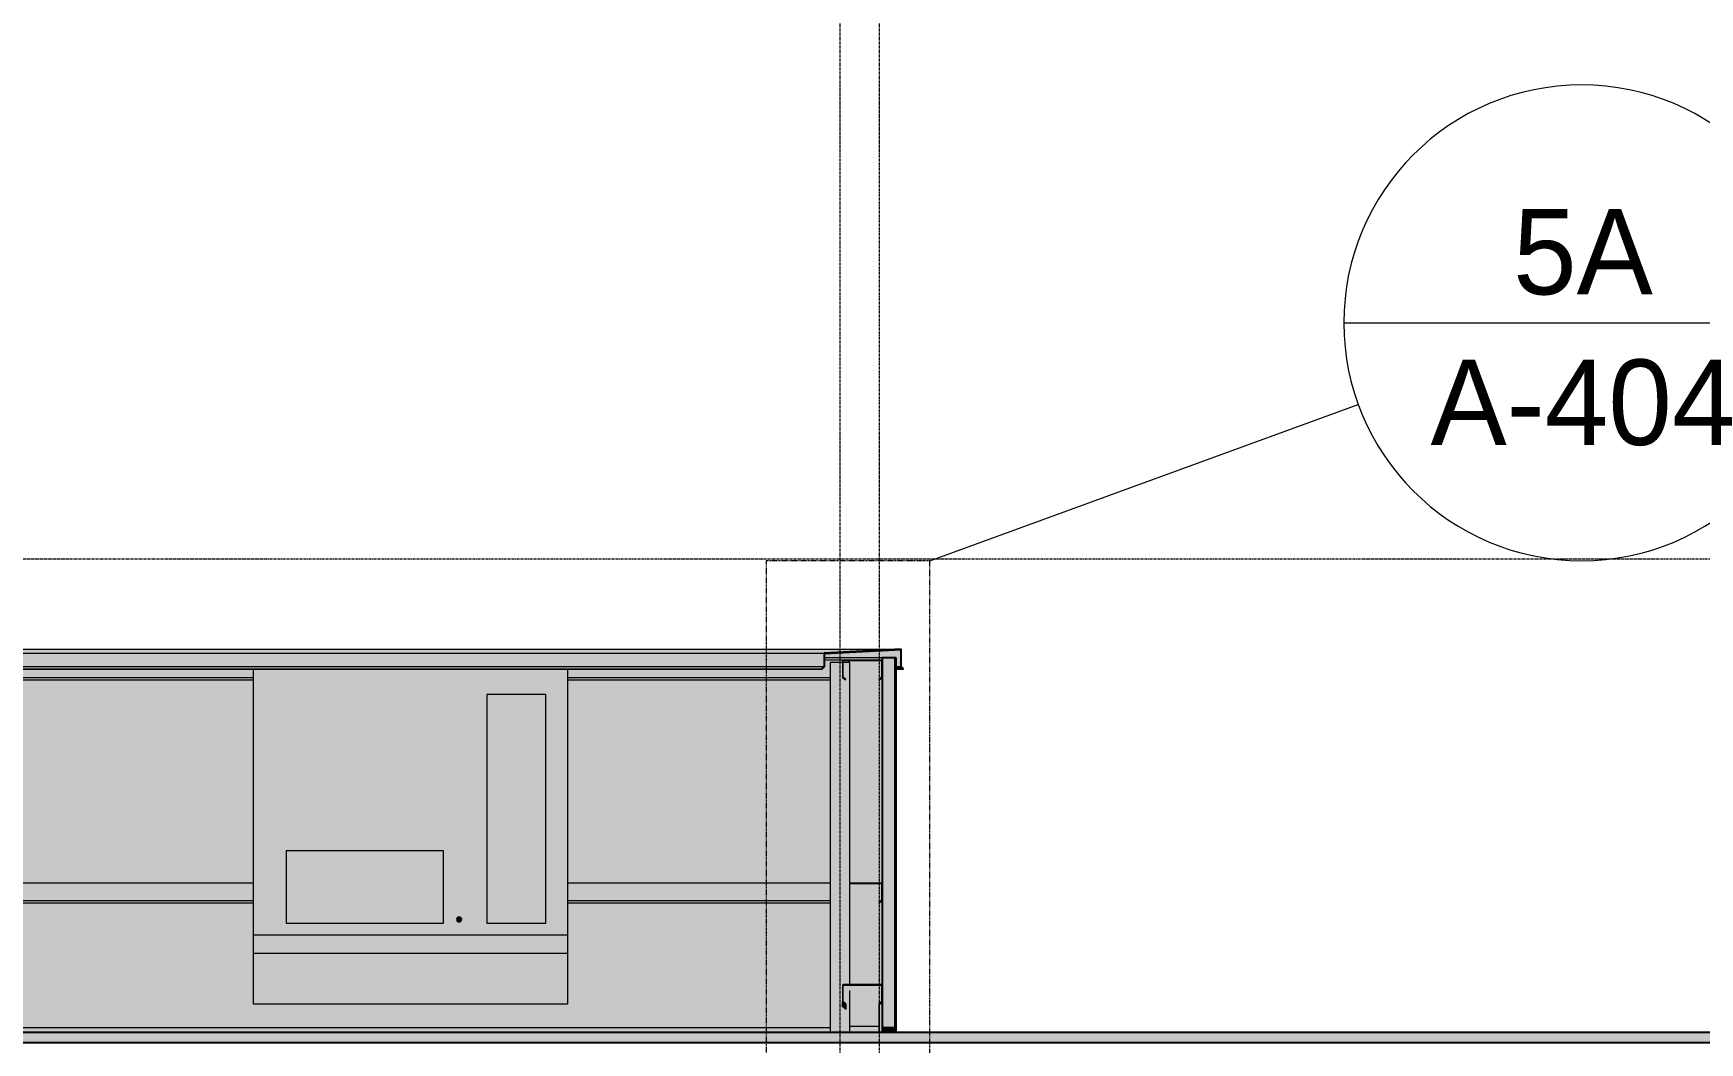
# Model space of a CAD drawing. Header units: inches. Extents: x -23445 to -32, y -314 to 853.
# Drawn here: x -18399.6 to -18063.3, y 164.1 to 367.8 of the extents above; entities that cross this region are included whole.
import ezdxf

# ---------------------------------------------------------------- set-up
doc = ezdxf.new("R2010")
doc.units = ezdxf.units.IN
doc.header["$MEASUREMENT"] = 0
doc.linetypes.add('Dash Dot 3_16_', pattern=[0.3125, 0.1875, -0.0625, 0, -0.0625])
doc.linetypes.add('Grid Line 1_2_', pattern=[0.875, 0.5, -0.125, 0.125, -0.125])
for name, color, linetype, lineweight in [('A-ANNO-SYMB', 150, 'Continuous', 9), ('A-FLOR-LEVL', 51, 'Continuous', 9), ('A-ROOF', 132, 'Continuous', 9), ('A-WALL', 113, 'Continuous', 9), ('M-EQPM', 50, 'Continuous', 9), ('S-BEAM', 12, 'Continuous', 9), ('S-COLS', 52, 'Continuous', 9), ('S-GRID', 1, 'Continuous', 9)]:
    doc.layers.add(name, color=color, linetype=linetype, lineweight=lineweight)
doc.styles.add('Century Gothic', font='GOTHIC.TTF', dxfattribs={"height": 17.245342})

# ---------------------------------------------------------------- blocks, each defined once
blk = doc.blocks.new('Carrier_48TC_Standard_Efficiency_Gas_Heat_Electric_Cooling_Packaged_Rooftop_Unit_3_to_15_nominal_tons - 15 ton 48TC__16-873539-Building Section - East_West looking South _ Fitness Center')
at = {"layer": 'M-EQPM'}
h = blk.add_hatch(color=256, dxfattribs=at)
h.paths.add_polyline_path([(-26218.39, 181.08), (-26155.02, 181.08), (-26155.02, 238.45), (-26218.39, 238.45), (-26218.39, 193.68)], flags=0)
h.paths.add_polyline_path([(-26171.27, 187.2), (-26171.27, 233.33), (-26159.39, 233.33), (-26159.39, 187.2), (-26170.96, 187.2)], flags=0)
h.paths.add_polyline_path([(-26197.28, 187.2), (-26211.77, 187.2), (-26211.77, 201.83), (-26180.02, 201.83), (-26180.02, 187.2), (-26188.5, 187.2)], flags=0)
h.paths.add_polyline_path([(-26177.03, 187.45), (-26177.34, 187.69), (-26177.41, 187.95), (-26177.03, 188.46), (-26176.69, 188.41), (-26176.44, 188.21), (-26176.37, 187.95), (-26176.63, 187.5)], flags=0)
for points in [[(-26170.96, 187.2), (-26159.39, 187.2), (-26159.39, 233.33), (-26171.27, 233.33), (-26171.27, 187.2)], [(-26180.02, 187.2), (-26180.02, 201.83), (-26211.77, 201.83), (-26211.77, 187.2), (-26188.5, 187.2)], [(-26177.03, 187.45), (-26176.63, 187.5), (-26176.37, 187.95), (-26176.44, 188.21), (-26176.75, 188.46), (-26177.15, 188.41), (-26177.41, 187.95), (-26177.34, 187.69)], [(-26179.73, 170.83), (-26155.02, 170.83), (-26155.02, 184.83), (-26218.39, 184.83), (-26218.39, 170.83), (-26188.5, 170.83)]]:
    blk.add_hatch(color=256, dxfattribs=at).paths.add_polyline_path(points, flags=0)
for p, q in [((-26218.39, 238.45), (-26155.02, 238.45)), ((-26218.39, 181.08), (-26218.39, 238.45)), ((-26155.02, 238.45), (-26155.02, 181.08)), ((-26159.39, 233.33), (-26171.27, 233.33)), ((-26171.27, 233.33), (-26171.27, 187.2)), ((-26159.39, 187.2), (-26159.39, 233.33)), ((-26180.02, 201.83), (-26211.77, 201.83)), ((-26211.77, 201.83), (-26211.77, 187.2)), ((-26180.02, 187.2), (-26180.02, 201.83)), ((-26211.77, 187.2), (-26180.02, 187.2)), ((-26171.27, 187.2), (-26159.39, 187.2)), ((-26218.39, 184.83), (-26155.02, 184.83)), ((-26218.39, 170.83), (-26218.39, 184.83)), ((-26155.02, 184.83), (-26155.02, 170.83)), ((-26155.02, 181.08), (-26218.39, 181.08)), ((-26155.02, 170.83), (-26218.39, 170.83))]:
    blk.add_line(p, q, dxfattribs=at)
for start, end in [(0, 180), (180, 0)]:
    blk.add_arc((-26176.89, 187.95), 0.523, start, end, dxfattribs=at)
blk = doc.blocks.new('Girt_C - 8_D-1472943-Building Section - East_West looking South _ Fitness Center')
at = {"layer": 'S-BEAM'}
h = blk.add_hatch(color=256, dxfattribs=at)
h.paths.add_polyline_path([(-26013.04, 237.8), (-25982.89, 237.8), (-25982.89, 239.46), (-26269.14, 239.46), (-26269.14, 237.8), (-26218.39, 237.8), (-26218.39, 238.45), (-26155.02, 238.45), (-26155.02, 237.8), (-26083.23, 237.8)], flags=0)
h.paths.add_polyline_path([(-25693.39, 237.8), (-25693.39, 240.83), (-25690.89, 240.83), (-25690.95, 241.11), (-25694.52, 241.11), (-25694.58, 239.91), (-25695.08, 239.46), (-25978.89, 239.46), (-25978.89, 237.8), (-25809.77, 237.8), (-25809.77, 239.45), (-25746.39, 239.45), (-25746.39, 237.8), (-25694.52, 237.8)], flags=0)
h.paths.add_polyline_path([(-25689.72, 240.83), (-25689.64, 240.83), (-25689.72, 241.11), (-25690.78, 241.11), (-25690.78, 240.83), (-25689.73, 240.83)], flags=0)
h = blk.add_hatch(color=256, dxfattribs=at)
h.paths.add_polyline_path([(-25694.52, 241.2), (-25690.7, 241.27), (-25690.7, 241.3), (-25694.52, 241.27), (-25694.52, 241.2)], flags=0)
h.paths.add_polyline_path([(-25689.64, 241.11), (-25689.64, 241.19), (-25690.78, 241.11)], flags=0)
h = blk.add_hatch(color=256, dxfattribs=at)
h.paths.add_polyline_path([(-26269.14, 237.31), (-26218.39, 237.31), (-26218.39, 237.8), (-26269.14, 237.8)], flags=0)
h.paths.add_polyline_path([(-25693.39, 237.31), (-25693.39, 237.8), (-25746.39, 237.8), (-25746.39, 237.31), (-25697.21, 237.31)], flags=0)
h.paths.add_polyline_path([(-26155.02, 237.31), (-25982.89, 237.31), (-25982.89, 237.8), (-26155.02, 237.8)], flags=0)
h.paths.add_polyline_path([(-25809.77, 237.31), (-25809.77, 237.8), (-25978.89, 237.8), (-25978.89, 237.31), (-25942.86, 237.31)], flags=0)
for p, q in [((-25690.7, 241.3), (-25694.52, 241.3)), ((-25689.64, 241.11), (-25689.64, 240.83)), ((-25978.89, 237.8), (-25809.77, 237.8)), ((-25978.89, 237.31), (-25809.77, 237.31)), ((-25746.39, 237.8), (-25693.39, 237.8)), ((-25746.39, 237.31), (-25693.39, 237.31))]:
    blk.add_line(p, q, dxfattribs=at)
blk = doc.blocks.new('Girt_C - 8_D-V49-Building Section - East_West looking South _ Fitness Center')
at = {"layer": 'S-BEAM'}
h = blk.add_hatch(color=256, dxfattribs=at)
h.paths.add_polyline_path([(-26269.14, 166.87), (-26218.39, 166.95), (-26218.39, 167.05), (-26269.14, 167.03), (-26269.14, 166.96)], flags=0)
h.paths.add_polyline_path([(-25978.89, 166.87), (-25936.87, 166.91), (-25936.87, 167.05), (-25978.89, 167), (-25978.89, 166.91)], flags=0)
h.paths.add_polyline_path([(-25982.89, 166.87), (-25982.89, 167.05), (-26130.27, 167.01), (-26130.27, 166.87), (-25986.72, 166.87)], flags=0)
h.paths.add_polyline_path([(-25693.39, 166.87), (-25693.39, 167.05), (-25924.87, 166.99), (-25924.87, 166.87), (-25697.21, 166.87)], flags=0)
h = blk.add_hatch(color=256, dxfattribs=at)
h.paths.add_polyline_path([(-25693.39, 166.12), (-25693.39, 166.87), (-25924.87, 166.87), (-25924.87, 166.12), (-25697.21, 166.12)], flags=0)
h.paths.add_polyline_path([(-26258.69, 166.12), (-26218.39, 166.12), (-26218.39, 166.87), (-26269.14, 166.87), (-26269.14, 166.12)], flags=0)
h.paths.add_polyline_path([(-26130.27, 166.12), (-25982.89, 166.12), (-25982.89, 166.87), (-26130.27, 166.87)], flags=0)
h.paths.add_polyline_path([(-25978.89, 166.12), (-25936.87, 166.12), (-25936.87, 166.87), (-25978.89, 166.87)], flags=0)
blk.add_line((-25693.37, 167.05), (-25924.87, 167.05), dxfattribs=at)
blk = doc.blocks.new('Girt_C - 8_D-1405606-Building Section - East_West looking South _ Fitness Center')
at = {"layer": 'S-BEAM'}
h = blk.add_hatch(dxfattribs=at)
h.set_pattern_fill('FP_10', color=256, style=0, pattern_type=2)
h.set_pattern_definition([(45, (-33544.22, 67.247), (-19.00703, 19.00703), []), (45, (-33544.22, 96.047), (-19.00703, 19.00703), [])])
h.paths.add_polyline_path([(-25690.31, 237.31), (-25690.24, 237.4), (-25690.78, 237.85), (-25690.78, 241.11), (-25690.89, 241.11), (-25690.89, 237.8), (-25690.69, 237.63)], flags=0)
h.paths.add_polyline_path([(-25683.46, 237.31), (-25682.89, 237.8), (-25682.89, 241.11), (-25683, 241.11), (-25683, 237.85), (-25683.54, 237.4)], flags=0)
h.paths.add_polyline_path([(-25688.43, 241.19), (-25683.08, 241.19), (-25683.08, 241.3), (-25690.7, 241.3), (-25690.7, 241.19)], flags=0)
at = {"layer": 'S-BEAM', "lineweight": 15}
for p, q in [((-25690.89, 241.11), (-25690.89, 237.8)), ((-25690.78, 237.85), (-25690.78, 241.11)), ((-25683.08, 241.3), (-25690.7, 241.3)), ((-25690.7, 241.19), (-25683.08, 241.19)), ((-25683, 241.11), (-25683, 237.85)), ((-25682.89, 237.8), (-25682.89, 241.11)), ((-25690.89, 237.8), (-25690.31, 237.31)), ((-25690.24, 237.4), (-25690.78, 237.85)), ((-25690.31, 237.31), (-25690.24, 237.4)), ((-25683, 237.85), (-25683.54, 237.4)), ((-25683.54, 237.4), (-25683.46, 237.31)), ((-25683.46, 237.31), (-25682.89, 237.8))]:
    blk.add_line(p, q, dxfattribs=at)
for centre, radius, start, end in [((-25690.7, 241.11), 0.188, 90, 180), ((-25690.7, 241.11), 0.0782, 90, 176.9576), ((-25683.08, 241.11), 0.188, 0, 90), ((-25683.08, 241.11), 0.0782, 2.1227, 90)]:
    blk.add_arc(centre, radius, start, end, dxfattribs=at)
blk = doc.blocks.new('Girt_C - 8_D-1405610-Building Section - East_West looking South _ Fitness Center')
at = {"layer": 'S-BEAM'}
for points in [[(-25690.78, 174.57), (-25690.7, 174.65), (-25690.78, 175.61)], [(-25688.43, 167.35), (-25683.54, 167.35), (-25683.47, 171.95), (-25683.08, 172.35), (-25683.08, 175.69), (-25690.7, 175.68), (-25690.7, 174.65), (-25689.39, 174.55), (-25689.39, 167.35)], [(-25690.32, 170.76), (-25690.32, 171.81), (-25690.89, 172.29), (-25690.89, 171.26)], [(-25690.32, 170.76), (-25690.25, 170.85), (-25690.32, 171.81)], [(-25683.54, 166.12), (-25683.47, 166.12), (-25683.54, 171.9)], [(-25682.89, 166.12), (-25682.89, 172.29), (-25683.47, 171.81), (-25683.47, 166.12)], [(-25683.08, 172.28), (-25683, 172.35), (-25683.08, 172.29)]]:
    blk.add_hatch(color=256, dxfattribs=at).paths.add_polyline_path(points, flags=0)
at = {"layer": 'S-BEAM', "lineweight": 15}
for p, q in [((-25690.89, 175.61), (-25690.89, 172.29)), ((-25690.78, 172.35), (-25690.78, 175.61)), ((-25683.08, 175.8), (-25690.7, 175.8)), ((-25690.7, 175.69), (-25683.08, 175.69)), ((-25683, 175.61), (-25683, 172.35)), ((-25682.89, 172.29), (-25682.89, 175.61)), ((-25690.89, 172.29), (-25690.32, 171.81)), ((-25690.25, 171.9), (-25690.78, 172.35)), ((-25690.32, 171.81), (-25690.25, 171.9)), ((-25683, 172.35), (-25683.54, 171.9)), ((-25683.54, 171.9), (-25683.47, 171.81)), ((-25683.47, 171.81), (-25682.89, 172.29))]:
    blk.add_line(p, q, dxfattribs=at)
at = {"layer": 'S-BEAM'}
for p, q in [((-25690.89, 171.26), (-25690.89, 172.29)), ((-25690.32, 171.81), (-25690.32, 170.76)), ((-25690.25, 171.9), (-25690.25, 170.85)), ((-25683.54, 171.9), (-25683.54, 166.12)), ((-25683.47, 171.81), (-25683.47, 166.12)), ((-25683.54, 167.35), (-25689.39, 167.35))]:
    blk.add_line(p, q, dxfattribs=at)
at = {"layer": 'S-BEAM', "lineweight": 15, "flags": 128}
for points in [[(-25690.7, 175.8), (-25690.77, 175.78), (-25690.84, 175.74), (-25690.88, 175.68), (-25690.89, 175.61)], [(-25690.78, 175.61), (-25690.77, 175.65), (-25690.74, 175.68), (-25690.7, 175.69)], [(-25682.89, 175.61), (-25682.9, 175.68), (-25682.95, 175.74), (-25683.01, 175.78), (-25683.08, 175.8)], [(-25683.08, 175.69), (-25683.04, 175.68), (-25683.01, 175.65), (-25683, 175.61)]]:
    blk.add_lwpolyline(points, dxfattribs=at)
blk = doc.blocks.new('Girt_C - 8_D-V66-Building Section - East_West looking South _ Fitness Center')
at = {"layer": 'S-BEAM'}
h = blk.add_hatch(color=256, dxfattribs=at)
h.paths.add_polyline_path([(-26269.14, 196.11), (-26218.52, 196.19), (-26218.52, 196.3), (-26269.14, 196.27), (-26269.14, 196.2)], flags=0)
h.paths.add_polyline_path([(-26130.27, 196.11), (-26019.52, 196.16), (-26019.52, 196.3), (-26130.27, 196.26), (-26130.27, 196.18)], flags=0)
h.paths.add_polyline_path([(-25693.39, 196.11), (-25693.39, 196.3), (-25746.39, 196.21), (-25746.39, 196.11), (-25697.21, 196.11)], flags=0)
h.paths.add_polyline_path([(-25933.22, 196.11), (-25809.77, 196.13), (-25809.77, 196.3), (-25933.42, 196.23), (-25933.28, 196.15)], flags=0)
h = blk.add_hatch(color=256, dxfattribs=at)
h.paths.add_polyline_path([(-25928.3, 192.8), (-25809.77, 192.8), (-25809.77, 196.11), (-25933.22, 196.11), (-25932.29, 195.54), (-25930.11, 193.68), (-25929.36, 192.8)], flags=0)
h.paths.add_polyline_path([(-26258.69, 192.8), (-26218.52, 192.8), (-26218.52, 196.11), (-26269.14, 196.11), (-26269.14, 192.8)], flags=0)
h.paths.add_polyline_path([(-25693.39, 192.8), (-25693.39, 196.11), (-25746.39, 196.11), (-25746.39, 192.8), (-25697.21, 192.8)], flags=0)
h.paths.add_polyline_path([(-26130.27, 192.8), (-26009.39, 192.8), (-26009.39, 193.85), (-26019.52, 193.85), (-26019.52, 196.11), (-26130.27, 196.11), (-26130.27, 193.68)], flags=0)
h = blk.add_hatch(color=256, dxfattribs=at)
h.paths.add_polyline_path([(-25693.39, 192.31), (-25693.39, 192.8), (-25746.39, 192.8), (-25746.39, 192.31), (-25697.21, 192.31)], flags=0)
h.paths.add_polyline_path([(-26258.69, 192.31), (-26218.52, 192.31), (-26218.52, 192.8), (-26269.14, 192.8), (-26269.14, 192.31)], flags=0)
h.paths.add_polyline_path([(-26130.27, 192.31), (-26009.39, 192.31), (-26009.39, 192.8), (-26130.27, 192.8)], flags=0)
h.paths.add_polyline_path([(-25809.77, 192.31), (-25809.77, 192.8), (-25929.36, 192.8), (-25928.95, 192.31), (-25837.58, 192.31)], flags=0)
for p, q in [((-25809.77, 196.3), (-25933.52, 196.3)), ((-25693.39, 196.3), (-25746.39, 196.3)), ((-25929.36, 192.8), (-25809.77, 192.8)), ((-25928.95, 192.31), (-25809.77, 192.31)), ((-25746.39, 192.8), (-25693.39, 192.8)), ((-25746.39, 192.31), (-25693.39, 192.31))]:
    blk.add_line(p, q, dxfattribs=at)
blk = doc.blocks.new('Girt_C - 8_D-1405611-Building Section - East_West looking South _ Fitness Center')
at = {"layer": 'S-BEAM'}
h = blk.add_hatch(color=256, dxfattribs=at)
h.paths.add_polyline_path([(-25683.46, 192.31), (-25682.89, 192.8), (-25682.89, 196.11), (-25683, 196.11), (-25683, 192.85), (-25683.54, 192.4)], flags=0)
h.paths.add_polyline_path([(-25689.39, 196.19), (-25683.08, 196.19), (-25683.08, 196.3), (-25689.39, 196.28)], flags=0)
for p, q in [((-25683.08, 196.3), (-25689.39, 196.3)), ((-25689.39, 196.19), (-25683.08, 196.19)), ((-25683, 196.11), (-25683, 192.85)), ((-25683, 192.85), (-25683.54, 192.4)), ((-25683.54, 192.4), (-25683.46, 192.31)), ((-25683.46, 192.31), (-25682.89, 192.8))]:
    blk.add_line(p, q, dxfattribs=at)
for radius, start in [(0.188, 0), (0.0782, 2.1227)]:
    blk.add_arc((-25683.08, 196.11), radius, start, 90, dxfattribs=at)
blk = doc.blocks.new('Section - Callout Head-19020-Building Section - East_West looking South _ Fitness Center')
at = {"layer": 'A-ANNO-SYMB'}
blk.add_line((-22215.04, 361.61), (-22119.04, 361.61), dxfattribs=at)
for start, end in [(0, 180), (180, 360)]:
    blk.add_arc((-22167.04, 361.61), 48, start, end, dxfattribs=at)

msp = doc.modelspace()

# ---------------------------------------------------------------- hatches: boundary and pattern name
at = {"layer": 'A-ROOF'}
msp.add_hatch(color=256, dxfattribs=at).paths.add_polyline_path([(-18818.03, 164.12), (-15356.53, 164.12), (-15356.53, 166.12), (-18818.03, 166.12), (-18818.03, 164.37)], flags=0)
at = {"layer": 'A-WALL'}
h = msp.add_hatch(color=256, dxfattribs=at)
h.paths.add_polyline_path([(-18831.55, 239.46), (-18831.03, 239.97), (-18831.03, 243.43), (-18815.65, 242.63), (-18815.65, 239.97), (-18815.59, 240), (-18815.59, 242.69), (-18831.09, 243.5), (-18831.09, 240), (-18831.59, 239.5)], flags=0)
h.paths.add_polyline_path([(-18224.01, 239.46), (-18223.97, 239.5), (-18224.47, 240), (-18224.47, 243.5), (-18239.97, 242.69), (-18239.97, 240), (-18239.9, 239.97), (-18239.9, 242.63), (-18224.53, 243.43), (-18224.53, 239.97)], flags=0)
at = {"layer": 'A-WALL', "lineweight": 5}
h = msp.add_hatch(color=256, dxfattribs=at)
h.paths.add_polyline_path([(-18558.43, 242.69), (-18239.9, 242.69), (-18225.05, 243.5), (-18829.78, 243.43), (-18815.59, 242.69), (-18628.62, 242.69)], flags=0)
h.paths.add_polyline_path([(-18829.78, 242.69), (-18816.79, 242.69), (-18829.78, 243.37)], flags=0)
h = msp.add_hatch(color=256, dxfattribs=at)
h.paths.add_polyline_path([(-18488.24, 240), (-18239.97, 240), (-18239.97, 242.69), (-18815.59, 242.63), (-18815.59, 241.75), (-18814.53, 241.75), (-18814.53, 240), (-18523.34, 240)], flags=0)
h.paths.add_polyline_path([(-18816.03, 241.75), (-18815.65, 241.75), (-18815.65, 242.63), (-18818.03, 242.69), (-18829.78, 242.63), (-18829.78, 241.75), (-18816.78, 241.75)], flags=0)
for points in [[(-18225.47, 239.97), (-18224.53, 240), (-18224.53, 243.43), (-18239.9, 242.63), (-18239.9, 241.75), (-18225.47, 241.75)], [(-18814.53, 239.5), (-18240.42, 239.54), (-18239.97, 240), (-18814.53, 240)], [(-18225.47, 167.12), (-18225.47, 241.75), (-18225.78, 241.75), (-18225.78, 167.12)], [(-18224.01, 239.46), (-18224.53, 239.97), (-18225.47, 239.97), (-18225.47, 239.46), (-18224.47, 239.46)], [(-18228.28, 166.12), (-18225.47, 166.12), (-18225.47, 167.12), (-18228.28, 167.12)]]:
    msp.add_hatch(color=256, dxfattribs=at).paths.add_polyline_path(points, flags=0)
h = msp.add_hatch(color=256, dxfattribs=at)
h.paths.add_polyline_path([(-18228.93, 166.12), (-18228.93, 167.35), (-18234.78, 167.35), (-18234.78, 166.12), (-18233.82, 166.12)], flags=0)
h.paths.add_polyline_path([(-18329.15, 167.05), (-18238.78, 167.05), (-18238.78, 192.31), (-18291.78, 192.31), (-18291.78, 171.83), (-18355.15, 171.83), (-18355.15, 192.31), (-18474.34, 192.31), (-18473.69, 191.56), (-18472.22, 189.15), (-18471.14, 186.54), (-18470.48, 183.79), (-18470.26, 180.98), (-18470.26, 167.05), (-18329.29, 167.05)], flags=0)
h.paths.add_polyline_path([(-18675.65, 167.05), (-18528.28, 167.05), (-18528.28, 167.85), (-18553.22, 167.85), (-18553.22, 181.85), (-18554.78, 181.85), (-18554.78, 192.31), (-18675.65, 192.31), (-18675.65, 174.14)], flags=0)
h.paths.add_polyline_path([(-18496.53, 186.98), (-18496.53, 186.98), (-18496.53, 174.14)], flags=0)
h.paths.add_polyline_path([(-18524.28, 167.05), (-18482.26, 167.05), (-18482.26, 180.98), (-18482.46, 182.53), (-18483.06, 183.98), (-18484.01, 185.22), (-18485.44, 186.25), (-18486.7, 186.77), (-18488.25, 186.98), (-18497.53, 186.98), (-18497.53, 181.85), (-18499.09, 181.85), (-18499.09, 167.85), (-18524.28, 167.85)], flags=0)
h.paths.add_polyline_path([(-18768.99, 167.05), (-18763.78, 167.05), (-18763.78, 179.13), (-18763.9, 179.13), (-18763.9, 192.31), (-18814.53, 192.31), (-18814.53, 167.05), (-18786.53, 167.05)], flags=0)
h.paths.add_polyline_path([(-18228.28, 175.61), (-18228.28, 192.8), (-18228.85, 192.31), (-18228.92, 192.4), (-18228.39, 192.85), (-18228.39, 196.11), (-18228.28, 196.19), (-18228.28, 237.8), (-18228.85, 237.31), (-18228.92, 237.4), (-18228.39, 237.85), (-18228.39, 241.11), (-18228.28, 241.19), (-18228.28, 241.75), (-18239.9, 241.75), (-18239.9, 241.3), (-18228.47, 241.3), (-18228.47, 241.19), (-18235.03, 241.11), (-18234.95, 240.83), (-18234.78, 240.83), (-18234.78, 196.3), (-18228.47, 196.3), (-18228.47, 196.19), (-18234.78, 196.11), (-18234.78, 175.8), (-18228.47, 175.8), (-18228.39, 175.61)], flags=0)
h.paths.add_polyline_path([(-18355.15, 196.3), (-18355.15, 237.31), (-18524.28, 237.31), (-18524.28, 222.1), (-18492.4, 222.1), (-18477.65, 214.24), (-18477.65, 208.33), (-18497.53, 199.62), (-18497.53, 198.98), (-18488.24, 198.98), (-18485.25, 198.71), (-18482.69, 198.1), (-18480.08, 197.01), (-18478.91, 196.3), (-18418.06, 196.3)], flags=0)
h.paths.add_polyline_path([(-18238.78, 196.3), (-18238.78, 237.31), (-18291.78, 237.31), (-18291.78, 196.3), (-18242.6, 196.3)], flags=0)
h.paths.add_polyline_path([(-18564.9, 196.3), (-18564.9, 205.61), (-18569.57, 207.22), (-18571.53, 212.07), (-18554.78, 222.1), (-18528.28, 222.1), (-18528.28, 237.31), (-18700.4, 237.31), (-18700.4, 222.75), (-18675.65, 222.75), (-18675.65, 196.3), (-18571.53, 196.3)], flags=0)
h.paths.add_polyline_path([(-18814.53, 196.3), (-18763.9, 196.3), (-18763.9, 215.5), (-18763.78, 215.5), (-18763.78, 237.31), (-18814.53, 237.31), (-18814.53, 232.75)], flags=0)
at = {"layer": 'A-WALL'}
msp.add_hatch(color=256, dxfattribs=at).paths.add_polyline_path([(-18225.78, 167.12), (-18225.78, 241.75), (-18228.28, 241.75), (-18228.28, 167.12)], flags=0)
at = {"layer": 'S-COLS', "lineweight": 5}
msp.add_hatch(color=256, dxfattribs=at).paths.add_polyline_path([(-18236.85, 166.12), (-18234.78, 166.12), (-18234.85, 174.59), (-18235.63, 174.64), (-18236.17, 174.57), (-18236.11, 172.29), (-18235.64, 171.81), (-18235.71, 170.76), (-18236.28, 171.26), (-18236.28, 175.61), (-18236.09, 175.69), (-18236.04, 175.8), (-18234.78, 175.8), (-18234.78, 240.83), (-18236.17, 240.83), (-18236.17, 237.85), (-18235.63, 237.4), (-18235.7, 237.31), (-18236.28, 237.85), (-18236.33, 240.83), (-18238.78, 240.83), (-18238.76, 166.12), (-18237.22, 166.12)], flags=0)

# ---------------------------------------------------------------- linework, layer by layer
at = {"layer": 'A-ANNO-SYMB'}
msp.add_line((-18218.67, 261.31), (-18132.2, 292.88), dxfattribs=at)
at = {"layer": 'A-ANNO-SYMB', "linetype": 'Dash Dot 3_16_'}
for p, q in [((-18251.7, 261.31), (-18251.7, -52.26)), ((-18218.67, 261.31), (-18251.7, 261.31)), ((-18218.67, -52.26), (-18218.67, 261.31))]:
    msp.add_line(p, q, dxfattribs=at)
at = {"layer": 'A-FLOR-LEVL', "linetype": 'Grid Line 1_2_'}
msp.add_line((-19102.71, 261.75), (-13613.95, 261.75), dxfattribs=at)
at = {"layer": 'A-ROOF', "lineweight": 25}
for p, q in [((-15356.53, 166.12), (-18818.03, 166.12)), ((-18814.53, 164.12), (-15356.53, 164.12))]:
    msp.add_line(p, q, dxfattribs=at)
at = {"layer": 'A-WALL'}
for p, q in [((-18829.78, 243.5), (-18224.47, 243.5)), ((-18815.59, 242.69), (-18239.97, 242.69)), ((-18814.53, 240), (-18239.97, 240)), ((-18814.53, 239.5), (-18240.47, 239.5)), ((-18814.53, 239.46), (-18240.42, 239.46)), ((-18228.28, 241.75), (-18239.9, 241.75)), ((-18225.78, 241.75), (-18225.78, 167.12)), ((-18225.47, 239.97), (-18224.53, 239.97)), ((-18225.47, 239.46), (-18224.01, 239.46)), ((-18228.28, 166.12), (-18228.28, 167.12)), ((-18225.47, 167.12), (-18225.47, 166.12))]:
    msp.add_line(p, q, dxfattribs=at)
at = {"layer": 'A-WALL', "lineweight": 25}
for p, q in [((-18224.47, 243.5), (-18239.97, 242.69)), ((-18239.97, 242.69), (-18239.97, 240)), ((-18239.9, 242.63), (-18224.53, 243.43)), ((-18239.9, 239.97), (-18239.9, 242.63)), ((-18224.53, 243.43), (-18224.53, 239.97)), ((-18224.47, 240), (-18224.47, 243.5)), ((-18239.97, 240), (-18240.47, 239.5)), ((-18240.47, 239.5), (-18240.42, 239.46)), ((-18240.42, 239.46), (-18239.9, 239.97)), ((-18228.28, 241.75), (-18228.28, 167.12)), ((-18225.47, 241.75), (-18228.28, 241.75)), ((-18225.47, 167.12), (-18225.47, 241.75)), ((-18224.53, 239.97), (-18224.01, 239.46)), ((-18223.97, 239.5), (-18224.47, 240)), ((-18224.01, 239.46), (-18223.97, 239.5)), ((-18228.28, 167.12), (-18225.47, 167.12))]:
    msp.add_line(p, q, dxfattribs=at)
at = {"layer": 'S-COLS'}
for p, q in [((-18238.78, 240.83), (-18238.78, 166.12)), ((-18236.33, 240.83), (-18238.78, 240.83)), ((-18234.78, 240.83), (-18236.16, 240.83)), ((-18234.78, 175.8), (-18234.78, 240.83)), ((-18234.78, 166.12), (-18234.78, 174.63))]:
    msp.add_line(p, q, dxfattribs=at)
at = {"layer": 'S-GRID', "linetype": 'Grid Line 1_2_'}
for p, q in [((-18236.78, -273.16), (-18236.78, 671.89)), ((-18236.78, -273.16), (-18236.78, 671.89)), ((-18228.78, -273.16), (-18228.78, 671.89))]:
    msp.add_line(p, q, dxfattribs=at)

# ---------------------------------------------------------------- block references
at = {"layer": 'A-ANNO-SYMB'}
msp.add_blockref('Section - Callout Head-19020-Building Section - East_West looking South _ Fitness Center', (4079.93, -52.27), dxfattribs=at)
at = {"layer": 'M-EQPM'}
msp.add_blockref('Carrier_48TC_Standard_Efficiency_Gas_Heat_Electric_Cooling_Packaged_Rooftop_Unit_3_to_15_nominal_tons - 15 ton 48TC__16-873539-Building Section - East_West looking South _ Fitness Center', (7863.24, 1), dxfattribs=at)
at = {"layer": 'S-BEAM'}
for name in ['Girt_C - 8_D-1472943-Building Section - East_West looking South _ Fitness Center', 'Girt_C - 8_D-1405606-Building Section - East_West looking South _ Fitness Center', 'Girt_C - 8_D-V66-Building Section - East_West looking South _ Fitness Center', 'Girt_C - 8_D-1405611-Building Section - East_West looking South _ Fitness Center', 'Girt_C - 8_D-1405610-Building Section - East_West looking South _ Fitness Center', 'Girt_C - 8_D-V49-Building Section - East_West looking South _ Fitness Center']:
    msp.add_blockref(name, (7454.61, 0), dxfattribs=at)

# ---------------------------------------------------------------- texts
at = {"layer": 'A-ANNO-SYMB', "char_height": 17.245, "attachment_point": 2, "line_spacing_factor": 0.984117, "style": 'Century Gothic'}
for s, insert, width in [('5A', (-18086.83, 332.33), 36.936), ('A-404', (-18086.83, 301.94), 77.76)]:
    msp.add_mtext(s, dxfattribs=dict(at, insert=insert, width=width))

doc.saveas('drawing.dxf')
